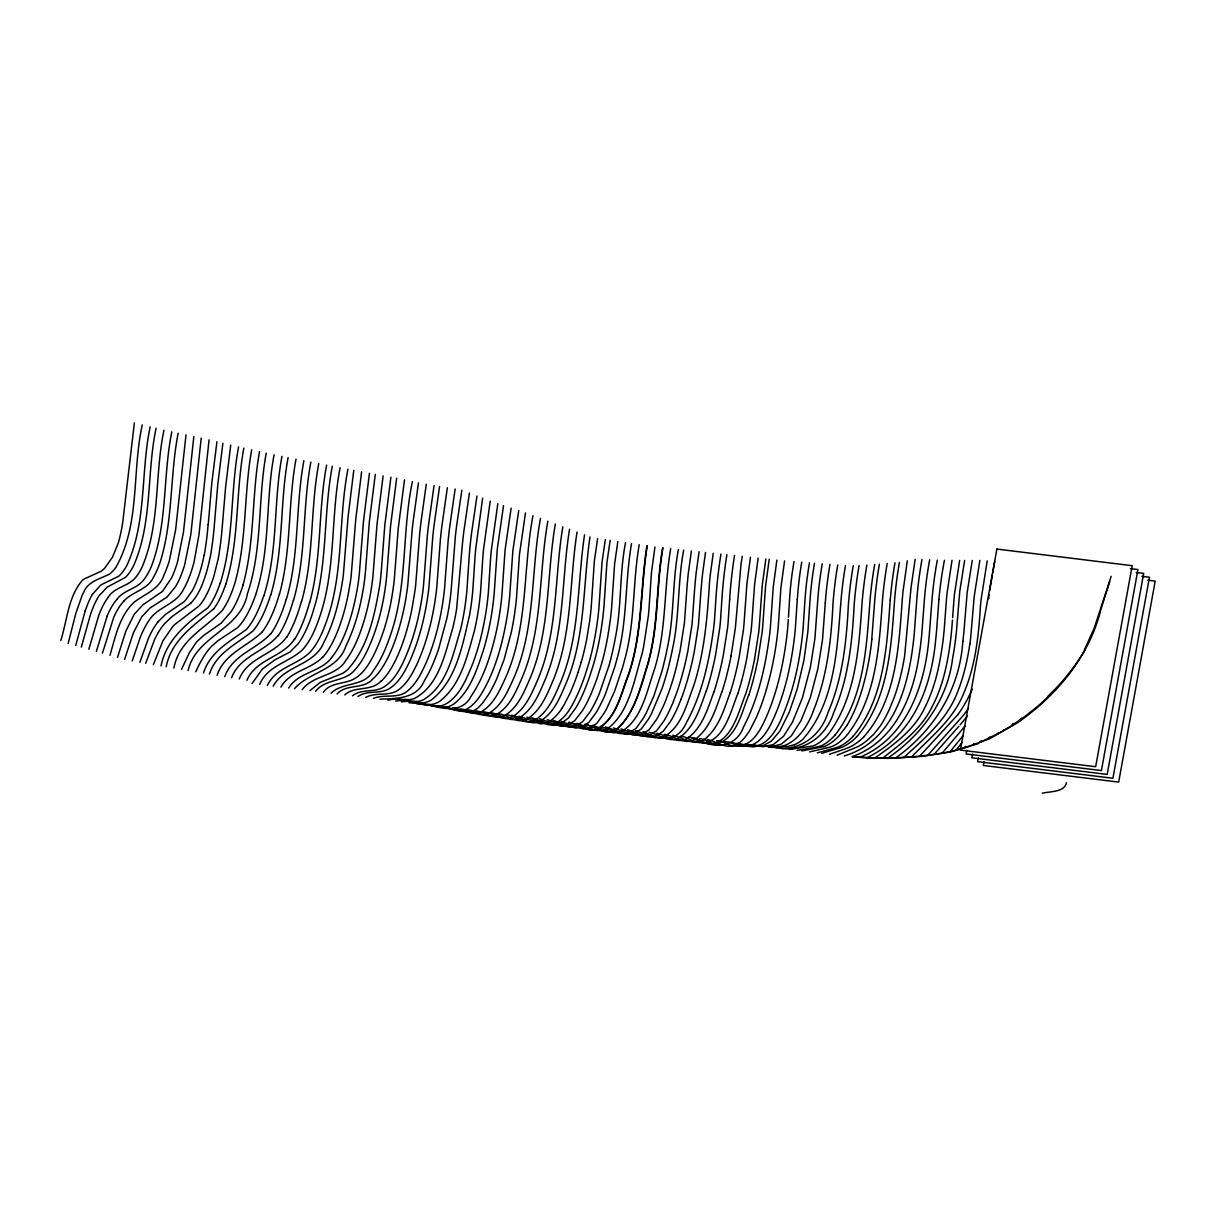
<?xml version="1.0" encoding="UTF-8"?>
<svg xmlns="http://www.w3.org/2000/svg" width="1216" height="1216" viewBox="0 0 1216 1216"><rect width="100%" height="100%" fill="white"/><g stroke="black" fill="none" stroke-linecap="round" stroke-linejoin="round"><path stroke-width="1.5" d="M788.454 617.196L789.61 598.561A119.594 40.386 -83 0 1 794.002 561.594M729.63 599.549L728.11 622.318A87.537 29.564 -83 0 1 727.502 628.429L723.322 655.135A126.692 42.788 -83 0 1 714.05 691.782M788.302 619.491L787.71 627.547A102.828 34.732 -83 0 1 787.512 629.858A95.289 32.178 -83 0 1 786.934 635.497C783.742 661.732 778.21 687.922 768.238 712.47C761.991 727.092 752.917 748.798 733.43 745.864A159.874 53.99 -83 0 1 729.159 744.83L720.951 741.213L716.665 740.696M952.63 617.561L953.952 599.746A103.269 34.869 -83 0 1 954.56 593.666L959.652 560.363M797.286 599.473L795.355 628.444A104.986 35.462 -83 0 1 795.158 630.754C792.254 658.905 786.6 687.07 775.823 713.336C769.652 728.08 759.757 749.208 740.407 746.062A169.389 57.198 -83 0 1 736.987 745.256L728.703 742.064L724.386 741.638M952.447 620.13L951.839 627.882A114.806 38.775 -83 0 1 950.593 640.133C947.598 663.237 942.917 686.614 931.79 707.317C921.226 729.129 901.223 743.493 882.74 758.07M825.284 602.786L822.533 639.662L817.927 668.542L810.266 697.771L800.858 720.875L791.297 735.893L781.128 744.238L771.4 746.639L752.643 745.074M840.651 604.595C837.079 650.621 834.632 702.848 802.879 739.328A137.454 46.421 -83 0 1 794.504 744.678M890.218 599.99C886.783 646.638 884.397 698.79 853.085 736.379M938.934 599.488L936.609 630.268A123.485 41.709 -83 0 1 935.788 638.674C931.547 686.964 913.368 735.33 866.993 757.705M208.24 524.522L211.736 483.71L216.919 441.788M871.766 639.099L874.699 600.765A147.197 49.704 -83 0 1 879.411 564.072M988.638 598.698L989.155 594.654M1066.493 782.618C1064.562 791.798 1052.585 791.266 1042.234 793.136M955.411 640.604L954.165 649.405A103.147 34.838 -83 0 1 952.614 658.327C947.644 699.808 921.834 734.996 887.908 758.039M296.005 459.131C287.766 503.834 291.521 550.179 279.482 594.183M303.878 460.697C295.321 506.586 299.638 554.314 286.353 599.321M310.87 462.05C302.267 507.817 306.523 555.393 293.512 600.339M318.744 463.585C310.141 509.215 314.245 556.624 301.583 601.51M326.618 465.105C317.969 510.614 321.997 557.84 309.654 602.665M332.272 466.275C324.246 509.261 326.922 553.599 317.33 596.281A111.097 37.514 -83 0 1 315.476 603.44L312.421 613.7A88.54 29.898 -83 0 1 298.011 643.918L289.788 652.186L277.643 658.418A256.029 86.473 -83 0 0 274.816 659.923L262.443 668.982L252.001 683.574M340.1 467.75C330.661 516.8 335.996 568.115 320.006 615.919C315.917 627.958 311.068 640.178 302.495 649.8C288.998 662.462 267.505 665.486 259.662 684.471M347.928 469.254C338.428 518.168 343.672 569.286 328.001 617.029C323.988 629.128 319.215 641.318 310.977 651.214C298.254 665.046 276.017 666.885 267.398 685.429M353.78 470.364L348.095 516.739L343.353 574.91A71.486 24.138 -83 0 1 342.608 580.503C339.158 601.89 333.822 623.352 323.714 642.641C314.518 665.517 284.59 665.182 273.19 686.143M361.608 471.838L355.786 519.034L351.166 575.913A73.887 24.958 -83 0 1 350.436 581.522L348.141 594.791A95.547 32.27 -83 0 1 322.468 657.506M274.086 454.769C265.346 501.114 270.575 549.678 255.618 594.822M281.96 456.334C273.281 502.573 278.236 550.909 263.766 596.022M288.116 457.566C279.604 503.044 284.027 550.422 270.758 595.004M369.436 473.313L363.478 521.33L359.358 573.526A83.889 28.333 -83 0 1 358.994 576.931A76.578 25.855 -83 0 1 358.279 582.54L357.595 586.994A95.897 32.391 -83 0 1 330.843 658.418M375.288 474.422L369.33 522.09L365.438 572.022A91.458 30.886 -83 0 1 364.846 577.691A78.447 26.494 -83 0 1 364.131 583.3C361.015 604.823 355.589 626.27 345.952 645.863C338.17 670.335 309.35 671.642 294.439 688.742M383.116 475.882L377.006 524.385L373.023 575.29A85.454 28.865 -83 0 1 372.674 578.694A77.946 26.326 -83 0 1 371.959 584.303L370.956 590.991A98.587 33.288 -83 0 1 345.496 660.759M390.914 477.219L384.803 525.373L381.231 571.748A100.305 33.866 -83 0 1 380.471 579.682A80.104 27.056 -83 0 1 379.772 585.306C374.68 614.506 368.524 646.395 348.065 669.165A130.386 44.034 -83 0 1 342.912 673.238L320.34 682.328L309.898 690.642M396.674 478.207L390.549 526.102L387.159 570.213A110.732 37.392 -83 0 1 386.232 580.427C383.542 603.622 378.115 626.666 368.478 648.006C364.937 655.682 360.894 663.267 355.148 669.545C345.177 682.343 325.447 678.3 315.613 691.342M962.814 641.334C959.819 689.198 934.222 730.208 895.842 757.842A385.609 357.793 -56.2 0 1 852.021 756.671C894.824 741.79 913.246 696.373 919.129 655.105A106.795 36.07 -83 0 0 920.436 646.152L921.485 637.199A118.378 39.976 -83 0 0 921.789 633.992L924.327 600.506A134.839 45.539 -83 0 1 929.662 559.801M171.79 431.862C162.762 476.566 167.702 524.05 151.134 567.082A65.269 22.04 -83 0 1 145.707 577.144A62.639 21.158 -83 0 1 142.941 580.807C135.903 589.137 123.561 590.246 116.994 599.23M178.159 433.215C169.678 476.459 173.356 521.816 159.57 563.996A64.022 21.63 -83 0 1 153.657 576.87C148.154 589.638 132.97 591.265 124.245 600.674M186.002 434.872L175.636 529.766L169.328 560.804A63.734 21.523 -83 0 1 163.978 574.94C159.554 589.122 145.114 593.849 134.459 601.935C119.533 615.57 115.429 636.652 110.002 655.242M193.846 436.529L183.464 532.167L177.521 561.944A64.585 21.812 -83 0 1 171.562 577.904L162.488 591.386L142.895 604.854L134.201 614.354L125.81 631.21L117.526 657.385M201.218 438.094L190.821 534.508L184.589 565.182A66.698 22.526 -83 0 1 177.855 582.434A64.676 21.842 -83 0 1 175.56 586.629L167.048 597.041L150.039 608.03L141.77 616.74L133.486 632.609L124.594 659.391M209.061 439.888L198.968 534.812L194.074 561.974A66.637 22.511 -83 0 1 186.367 583.847A64.19 21.675 -83 0 1 183.57 589.167C176.639 604.352 157.7 606.662 149.112 620.297A77.383 26.129 -83 0 0 140.266 637.336L132.194 661.033M222.878 443.232L217.786 484.561L214.214 526.65A117.45 39.672 -83 0 1 210.414 556.29A63.597 21.478 -83 0 1 209.623 559.634A66.561 22.481 -83 0 1 201.415 586.386M230.721 445.086L225.629 486.932L221.722 532.912A166.455 56.21 -83 0 1 220.628 542.868L219.047 554.146A63.43 21.417 -83 0 1 218.257 558.585L213.925 576.095A73.006 24.654 -83 0 1 198.998 606.024L174.754 624.507A161.394 54.507 -83 0 0 172.505 626.878L162.929 640.817L153.368 664.605M238.564 446.88C230.204 492.07 234.232 539.205 220.218 583.3M404.518 479.818L398.24 528.458L394.592 575.822A96.231 32.498 -83 0 1 394.06 581.461C391.142 607.149 384.894 632.761 373.282 655.986C368.767 664.65 363.28 673.421 354.722 678.574C344.782 684.486 330.722 681.872 323.35 692.284M150.146 426.816C140.554 472.614 146.893 522.242 126.844 565.486A67.853 22.922 -83 0 1 121.813 573.025A65.907 22.253 -83 0 1 118.712 576.217L100.822 584.942L92.446 594.381M156.058 428.26C146.467 473.906 152.699 523.199 133.243 566.458A67.549 22.815 -83 0 1 128.334 574.15A65.831 22.238 -83 0 1 125.309 577.478L107.221 587.1L99.134 595.688A65.497 22.116 -83 0 0 90.698 613.791L81.335 647.094M163.932 430.19C154.462 475.623 160.482 524.476 141.786 567.75A67.062 22.648 -83 0 1 137.028 575.654A65.603 22.162 -83 0 1 134.125 579.135C126.449 586.69 113.985 587.662 108.057 597.451M243.838 448.081C235.539 493.164 239.491 540.132 225.826 584.182M251.682 449.874C243.671 494.122 247.122 540.041 234.779 583.498A76.745 25.916 -83 0 1 222.361 610.326C204.729 628.885 179.269 639.707 173.873 668.086M259.51 451.653C251.606 495.748 254.95 541.424 243.078 584.79M266.213 453.188C257.67 499.715 262.686 548.401 247.471 593.636C240.935 629.918 196.338 635.238 188.1 670.487M412.391 481.536C402.101 530.936 407.406 582.646 391.856 631.028C387.266 644.845 382.037 658.783 373.327 670.609C364.542 687.298 342.836 681.446 331.071 693.226M142.257 424.87C131.86 471.838 140.342 524.248 115.915 567.294A74.845 25.278 -83 0 1 109.425 574.134C99.94 578.983 87.841 581.354 83.509 592.648A44.354 14.987 -83 0 0 82.095 595.49L75.772 613.533L68.187 643.355M418.456 482.843L413.014 522.454A183.525 61.986 -83 0 0 412.118 530.267L407.953 583.27A77.064 26.022 -83 0 1 407.314 588.878L405.642 600.02A106.37 35.918 -83 0 1 372.233 679.394M134.368 422.864L122.801 521.786A59.295 20.034 -83 0 1 118.15 543.446L112.419 557.308L104.606 568.328A82.566 27.892 -83 0 1 101.186 571.246L83.722 579.181A68.263 23.058 -83 0 0 81.913 580.822C68.035 597.421 67.123 620.631 60.8 640.498M426.269 484.272L420.812 523.473A180.287 60.891 -83 0 0 419.778 532.547L415.75 584.273A75.514 25.506 -83 0 1 415.127 589.882L411.798 609.794A107.251 36.222 -83 0 1 380.806 681.553M434.066 485.549L428.594 524.476A178.311 60.222 -83 0 0 427.424 534.812L423.533 585.261A76.684 25.901 -83 0 1 422.925 590.87C419.672 615.448 413.653 639.89 403.119 662.416C398.757 671.308 393.558 680.337 385.229 686.067C375.607 693.515 361.897 688.043 352.488 695.841M439.554 486.446L434.097 525.19A177.81 60.055 -83 0 0 432.774 536.803L429.035 585.96A77.414 26.144 -83 0 1 428.427 591.569C425.205 616.162 419.262 640.634 408.804 663.222C404.442 672.098 399.532 681.264 391.385 687.238C381.702 695.111 367.886 689.396 357.96 696.51M447.351 487.738L441.879 526.194A176.548 59.614 -83 0 0 440.42 539.068L436.818 586.933A78.478 26.509 -83 0 1 436.21 592.557C433.048 617.181 427.181 641.698 416.86 664.362C412.558 673.254 407.801 682.389 399.958 688.682C390.336 697.391 376.306 691.463 365.682 697.452M455.149 489.014L449.662 527.197A174.329 58.87 -83 0 0 448.202 540.041L444.6 587.921A80.666 27.238 -83 0 1 444.007 593.545C440.922 618.214 435.1 642.762 424.916 665.517C420.66 674.394 416.07 683.544 408.5 690.095C398.939 699.565 384.651 693.652 373.418 698.394M461.837 490.23L456.669 525.54A168.766 57 -83 0 0 455.422 535.739L451.197 589.623A82.764 27.953 -83 0 1 450.27 598.166A87.066 29.412 -83 0 1 446.88 618.306L438.55 649.253A102.676 34.671 -83 0 1 436.422 655.257L433.398 662.872A116.873 39.474 -83 0 1 424.293 680.823C416.617 699.185 396.249 698.394 380.015 699.2M469.406 493.073L463.828 531.605A173.341 58.535 -83 0 0 461.457 554.906L456.638 608.851A96.566 32.604 -83 0 1 452.686 628.429C445.041 653.326 439.417 684.821 414.717 698.379A159.235 53.778 -83 0 1 409.944 699.61L393.802 699.139L387.767 700.158M476.976 496.022L471.626 532.593A160.238 54.112 -83 0 0 469.224 555.879L466.959 589.638A92.872 31.358 -83 0 1 465.758 600.886A95.213 32.163 -83 0 1 462.901 618.716A93.358 31.525 -83 0 1 460.56 629.478C452.96 654.451 447.29 685.49 423.244 699.854A149.492 50.494 -83 0 1 417.498 701.48L401.493 700.386L395.504 701.1M989.718 590.611L992.347 574.651M482.646 498.226L475.714 548.857A141.223 47.698 -83 0 0 475.046 556.609L472.796 590.383A96.824 32.695 -83 0 1 469.589 615.083C462.521 644.875 456.714 680.306 431.178 700.127A143.488 48.458 -83 0 1 423.183 702.833L407.254 701.313L401.295 701.799M490.215 501.174L483.482 549.845A126.464 42.712 -83 0 0 482.813 557.597L480.594 591.386A97.979 33.09 -83 0 1 479.925 598.135A99.058 33.455 -83 0 1 476.581 620.479A96.003 32.422 -83 0 1 474.286 631.271C467.233 656.108 460.97 684.942 439.523 701.465A136.298 46.026 -83 0 1 430.768 704.52L409.017 702.742M497.815 503.758L491.249 550.818A116.417 39.322 -83 0 0 490.565 558.57L488.376 592.374A98.177 33.151 -83 0 1 487.175 603.607L486.567 608.106A107.677 36.374 -83 0 1 472.31 664.742C466.473 678.574 460.682 693.926 447.868 702.802A130.127 43.943 -83 0 1 438.368 706.192L416.754 703.684M503.515 505.643L497.314 548.963L494.213 593.104A100.29 33.866 -83 0 1 493.012 604.352A103.223 34.854 -83 0 1 487.464 635.178L485.321 643.553A123.363 41.663 -83 0 1 483.588 649.724C477.113 669.058 470.607 690.597 454.1 703.806A126.206 42.621 -83 0 1 444.068 707.423L422.545 704.398M608.471 632.472L610.432 619.02A105.138 35.507 -83 0 0 611.678 606.982L614.642 563.616L617.85 541.515M511.13 508.136L505.081 549.936L501.995 594.092A103.694 35.021 -83 0 1 498.013 623.2A100.442 33.911 -83 0 1 495.763 634.038C490.656 655.774 483.74 677.601 471.109 696.236C462.673 712.804 444.509 709.171 430.282 705.341M713.23 553.234L710.387 573.937A205.778 69.494 -83 0 0 709.536 581.962C707.362 617.074 704.505 652.475 693.576 686.143C686.554 704.186 681.583 728.11 662.644 737.215A142.546 48.138 -83 0 1 654.39 737.58L635.284 730.618M518.73 510.644L512.848 550.924L509.778 595.08A106.294 35.887 -83 0 1 507.315 615.311C502.816 642.504 495.748 669.894 481.475 693.728A100.229 33.85 -83 0 1 468.16 708.198C458.493 714.78 448.02 706.42 438.003 706.283M705.523 552.414L702.666 573.01A184.026 62.153 -83 0 0 700.583 596.129L698.47 624.963L694.29 651.685A129.352 43.685 -83 0 1 681.066 699.276M699.094 551.73L696.236 572.25A180.546 60.967 -83 0 0 694.184 595.354L692.056 624.203L687.876 650.91A129.884 43.867 -83 0 1 676.795 692.512L673.117 702.225A115.322 38.942 -83 0 1 663.936 720.86L656.594 730.786L649.298 735.315A144.248 48.716 -83 0 1 640.209 735.878L621.102 728.855M750.47 557.247L746.913 583.832L743.979 624.203A88.814 29.99 -83 0 1 743.371 630.314L739.191 657.02A125.187 42.271 -83 0 1 730.223 692.664M691.387 550.909L688.195 574.256A179.375 60.572 -83 0 0 686.493 594.442L684.38 623.291L680.185 649.982A139.992 47.272 -83 0 1 678.361 658.662L676.871 665.03A118.94 40.174 -83 0 1 674.15 675.427A132.377 44.703 -83 0 1 669.773 689.487L665.395 701.282A109.075 36.83 -83 0 1 662.887 707.104L659.27 714.491A127.604 43.092 -83 0 1 656.23 719.948L648.949 729.904L641.577 734.418A155.846 52.638 -83 0 1 638.826 735.057L635.147 735.27A136.542 46.117 -83 0 1 632.487 734.905L613.381 727.898M525.479 512.939L519.475 554.359L516.496 597.922A105.275 35.553 -83 0 1 513.76 619.157L513.137 622.85A99.119 33.47 -83 0 1 511.237 632.548L504.078 659.589L496.721 678.847A134.854 45.539 -83 0 1 488.376 694.822L483.041 702.468A87.795 29.655 -83 0 1 480.305 705.508C470.866 717.258 456.365 709.293 444.858 707.104M683.681 550.088C677.479 582.814 679.683 616.497 672.494 649.07A141.086 47.652 -83 0 1 670.67 657.734L668.678 666.201A112.982 38.152 -83 0 1 667.037 672.433L664.027 682.571A143.974 48.625 -83 0 1 662.051 688.545L651.548 713.549A135.098 45.615 -83 0 1 648.508 719.006L641.288 729.007L633.84 733.537A163.993 55.389 -83 0 1 631.089 734.145L627.41 734.342A132.878 44.87 -83 0 1 624.75 733.947L605.644 726.925M758.146 558.068L754.574 584.714L751.655 625.115A89.498 30.218 -83 0 1 751.047 631.226L746.867 657.932A125.172 42.271 -83 0 1 737.884 693.561M678.406 549.541C672.174 582.221 674.454 615.889 667.234 648.432A141.892 47.926 -83 0 1 665.41 657.111L663.404 665.578A109.896 37.118 -83 0 1 661.762 671.794L653.889 695.902L646.274 712.895A141.01 47.622 -83 0 1 643.234 718.352L636.059 728.384L628.55 732.929A169.921 57.38 -83 0 1 625.799 733.522L622.106 733.704A130.598 44.11 -83 0 1 619.461 733.309L600.354 726.271M765.837 558.904L762.219 585.595L759.331 626.027A90.273 30.491 -83 0 1 758.723 632.138L754.558 658.844M769.211 559.269L765.594 585.99L762.706 626.438A90.774 30.658 -83 0 1 762.098 632.533L757.933 659.254A125.598 42.408 -83 0 1 748.904 694.838M784.563 560.941L780.9 587.754L778.62 621.71A101.506 34.276 -83 0 1 777.966 629.432L777.419 634.6A120.46 40.69 -83 0 1 766.49 689.001M646.897 545.862C640.133 588.514 642.474 632.73 628.52 674.166C620.935 693.211 616.299 718.747 596.919 729.129A188.495 63.658 -83 0 1 594.7 729.615L594.062 729.722M647.246 545.923C640.482 588.559 642.823 632.776 628.87 674.196C621.27 693.242 616.649 718.808 597.269 729.174A190.623 64.372 -83 0 1 595.065 729.661L593.408 729.813M670.685 548.72C663.83 588.559 666.535 629.751 654.649 668.785C646.836 690.658 642.215 719.522 620.829 732.032A179.694 60.678 -83 0 1 618.047 732.61L614.384 732.762A127.3 42.986 -83 0 1 611.724 732.351L592.618 725.314M639.206 544.707C632.502 583.224 635.269 623.048 624.325 660.942A100.366 33.896 -83 0 1 622.668 667.143L614.642 691.144L606.936 708.077A145.236 49.05 -83 0 1 603.881 713.534L596.661 723.535L589.182 728.08A172.824 58.368 -83 0 1 586.978 728.627L584.379 728.931A124.351 41.998 -83 0 1 582.829 728.931L561.002 721.377M662.629 547.869C655.774 586.963 658.586 627.38 647.155 665.775C639.829 688.347 634.235 715.175 614.931 730.558M662.978 547.899C656.154 586.294 658.996 625.982 648.037 663.738C641.045 686.782 634.995 712.895 616.77 729.722M776.887 560.09L773.254 586.872L770.382 627.35A91.914 31.038 -83 0 1 769.774 633.46C765.639 665.714 758.586 698.318 743.386 727.335C737.884 743.006 722 748.418 707.362 743.493A161.287 54.477 -83 0 1 704.018 742.368L695.05 738.051L688.226 737.2M972.253 560.454L967.206 592.314L964.668 622.683A122.436 41.344 -83 0 1 962.844 641.334M964.622 560.394L959.728 591.675L957.114 623.215A127.118 42.925 -83 0 1 955.442 640.604M631.53 543.567C624.796 582.16 627.638 622.075 616.664 660.03A101.597 34.306 -83 0 1 615.007 666.231L605.431 694.002A111.477 37.65 -83 0 1 602.878 699.793L599.214 707.15A133.486 45.083 -83 0 1 596.129 712.561L588.787 722.486L581.446 727.046A157.426 53.17 -83 0 1 579.257 727.624L576.658 727.974A120.582 40.721 -83 0 1 575.107 727.974L553.265 720.419M654.922 547.063L651.472 572.371L649.055 607.985A92.705 31.312 -83 0 1 648.371 615.706L643.69 646.243A141.147 47.667 -83 0 1 642.139 653.615C634.433 678.695 628.976 715.479 605.142 730.178A192.569 65.041 -83 0 1 602.224 730.74L595.916 730.406L576.81 723.338M907.303 560.819L902.986 591.782A175.165 59.158 -83 0 0 902.348 598.774C898.791 646.076 896.739 699.489 863.77 736.896M915.146 559.33L911.042 587.586L904.613 656.062A94.24 31.829 -83 0 1 893.714 698.774L888.896 710.342A114.182 38.562 -83 0 1 880.11 726.21L873.65 734.327L866.202 741.198A273.372 92.325 -83 0 1 857.888 746.67L837.201 755.182M966.781 750.211L966.112 753.935L1101.407 770.564L1137.948 569.544L1130.424 568.632M972.542 754.057L971.858 757.781L1107.168 774.41L1143.694 573.405L1136.185 572.478M978.287 757.902L977.618 761.626L1112.914 778.255L1149.454 577.25L1141.93 576.323M984.033 761.763L983.364 765.487L1118.674 782.101L1155.2 581.096L1147.676 580.169M625.526 542.655C619.339 574.058 621.756 606.419 615.357 637.807A120.11 40.569 -83 0 1 612.712 650.879L610.69 659.33A102.904 34.747 -83 0 1 609.018 665.532L599.427 693.272A117.724 39.763 -83 0 1 593.18 706.405A125.567 42.408 -83 0 1 590.079 711.816L582.646 721.666L575.411 726.226A147.41 49.78 -83 0 1 573.238 726.849L570.623 727.229A115.778 39.094 -83 0 1 568.799 727.214L561.245 724.842M952.022 560.302L947.097 592.998A113.27 38.258 -83 0 0 946.382 600.248L944.391 627.137A126.145 42.606 -83 0 1 943.19 639.403C940.242 662.583 935.651 686.022 925.072 707.043C914.827 729.524 894.474 744.253 874.851 757.963M979.853 560.378L974.198 596.6L970.566 638.871A84.178 28.424 -83 0 1 969.882 644.039M987.21 560.88L981.054 599.929A89.923 30.37 -83 0 0 980.506 605.386C978.637 635.33 975.612 665.897 963.528 693.713C953.177 719.69 930.407 737.337 911.605 756.914M992.712 572.69L994.779 561.458M610.158 540.36L606.936 562.582L604.002 606.054A109.41 36.951 -83 0 1 603.273 613.609A109.151 36.86 -83 0 1 593.697 663.738L589.942 675.746A142.181 48.017 -83 0 1 587.814 681.75L584.03 691.418A114.562 38.684 -83 0 1 575.806 707.91L568.206 718.261L559.922 724.143A115.262 38.927 -83 0 1 552.778 725.283L531.772 717.774M605.31 539.63L602.072 561.944L598.88 608.547A111.705 37.726 -83 0 1 595.217 635.436L594.396 639.844A106.75 36.054 -83 0 1 588.863 663.161L585.094 675.184A132.042 44.597 -83 0 1 578.375 692.679C572.827 704.155 567.142 717.607 555.043 723.49A112.222 37.894 -83 0 1 547.626 724.645L526.893 717.166M597.618 538.475L594.366 560.91L591.189 607.62A115.246 38.927 -83 0 1 589.654 621.133L586.75 638.947A105.321 35.568 -83 0 1 581.187 662.249M730.998 656.047L735.178 629.341A88.19 29.777 -83 0 0 735.786 623.23L741.015 564.285A125.75 42.469 -83 0 1 742.277 556.35M589.988 536.925C582.768 586.021 585.717 637.67 565.683 684.243C560.029 697.604 553.934 712.287 541.272 720.48C531.042 727.472 521.451 716.315 511.434 715.266M584.531 534.888C577.053 584.729 580.184 637.245 559.634 684.486C554.055 697.482 547.975 711.74 535.587 719.659C525.403 726.545 515.812 715.57 505.81 714.567M577.038 532.091C569.179 582.494 572.614 635.664 551.821 683.483C546.227 696.449 540.147 710.676 527.774 718.534C517.636 725.268 508.045 714.552 498.074 713.625M569.544 529.294C561.29 579.91 565.106 633.384 544.373 681.507C538.688 694.746 532.638 709.399 519.946 717.41C509.869 723.976 500.278 713.534 490.337 712.682M532.973 515.645C522.819 569.27 528.352 626.468 505.689 677.479C499.852 690.019 493.97 704.201 481.582 711.588C471.869 717.06 462.308 708.442 452.595 708.062M540.466 518.442C530.723 571.55 535.815 628.018 513.593 678.543C507.847 691.19 501.874 705.356 489.486 712.834C479.682 718.595 470.09 709.506 460.332 709.004M547.838 521.193C538.475 573.754 543.218 629.554 521.299 679.531C515.63 692.284 509.702 706.526 497.238 714.05C487.358 720.1 477.751 710.539 467.932 709.931M555.332 523.99C546.334 575.989 550.772 631.119 529.127 680.55C523.473 693.363 517.545 707.621 505.111 715.282C495.14 721.559 485.534 711.603 475.669 710.874M562.826 526.786C554.207 578.238 558.311 632.685 536.955 681.553C531.331 694.427 525.342 708.67 512.924 716.406C502.907 722.836 493.301 712.606 483.406 711.831M75.711 645.483L85.226 610.751M88.859 649.222L98.876 615.022A67.625 22.846 -83 0 1 108.072 597.497M96.368 651.366L107.069 616.299M102.478 653.114L113.726 617.333A60.602 20.474 -83 0 1 115.642 613.244L117.785 609.353A80.606 27.223 -83 0 1 124.245 600.704M1102.319 604.899L1109.767 581.628M581.187 662.249L578.071 672.326M1100.86 609.885L1101.909 606.328M1100.237 612.013C1088.715 656.108 1058.406 692.983 1022.109 719.477A97.326 90.303 -56.2 0 1 1016.667 723.262L989.231 738.918L967.526 746.806M139.87 662.325L148.367 638.522A82.414 27.831 -83 0 1 157.898 621.999M145.692 663.313L154.599 639.479A70.878 23.94 -83 0 1 156.302 636.044L158.445 632.229M721.97 691.57C715.859 708.472 710.448 727.898 695.415 739.13C684.942 745.712 674.515 736.09 664.498 734.266M745.499 694.351C738.142 712.774 730.193 749.147 703.547 742.976A163.75 55.298 -83 0 1 700.614 741.927L691.646 737.641M748.874 694.746C741.608 712.318 736.546 739.389 715.206 744.329A149.431 50.464 -83 0 1 711.74 743.356L703.623 739.252L699.352 738.568M730.162 692.542C724.067 709.445 718.626 728.825 703.623 740.058C693.196 746.578 682.708 737.17 672.752 735.285M737.823 693.439C730.512 711.938 722.243 748.919 695.385 741.897A177.931 60.086 -83 0 1 692.892 740.939L684.745 736.987L680.489 736.242M706.314 690.734C700.173 707.393 694.746 726.818 679.562 737.55C669.074 743.766 659.042 734.038 649.04 732.336M713.99 691.646C707.849 708.305 702.453 727.715 687.283 738.462C676.81 744.648 666.748 735.011 656.777 733.294M161.029 665.912C166.41 639.206 187.492 622.729 207.89 607.787A74.298 25.095 -83 0 0 220.172 583.178M166.197 666.794C171.502 639.631 194.484 625.085 213.727 608.806M681.051 699.215L680.306 701.13A113.179 38.228 -83 0 1 670.366 721.666L662.978 731.53L655.743 736.06A142.971 48.275 -83 0 1 646.669 736.653L627.547 729.661M181.534 669.378L189.407 652.582L196.734 641.774L203.68 635.406L221.114 623.2L231.01 611.846A79.131 26.722 -83 0 0 243.109 584.85M972.344 689.214L967.45 699.215A166.349 56.179 -83 0 1 957.858 714.704M203.452 673.056C210.17 651.791 229.748 641.531 246.346 629.569A92.31 31.175 -83 0 0 263.705 595.886M209.441 674.044C216.342 652.612 237.257 643.781 253.11 630.8A91.17 30.795 -83 0 0 270.682 594.852M954.545 699.154C943.221 722.745 922.701 740.149 903.822 757.462M217.102 675.321C224.261 653.661 246.848 646.654 261.79 632.381M1084.368 649.952L1094.157 628.246L1111.15 576.354M224.778 676.598C232.53 654.907 256.302 649.39 270.469 633.962M231.587 677.738C239.826 655.986 264.693 651.852 278.175 635.36M239.263 679.014C248.003 657.157 274.238 654.74 286.748 636.865M979.701 742.474L1000.282 732.473L1011.666 725.678L1013.05 723.49M847.248 725.162L839.253 735.558A160.284 54.127 -83 0 1 823.886 746.67M1002.759 731.211L1003.656 729.828M246.939 680.291C256.074 658.874 282.568 657.506 294.454 639.19M1011.666 725.678L1021.288 718.823M1021.136 719.066L1021.805 718.063M997.302 734.282L998.26 732.929M964.455 747.764L965.504 746.35M957.843 714.658L919.63 756.215L913.687 756.747A410.354 380.76 -56.2 0 1 895.842 757.842M988.608 738.598L989.763 737.063M280.926 687.086C290.062 671.004 310.293 669.682 322.468 657.324M956.126 750.105L962.114 742.368M980.035 742.292L981.388 740.544M950.289 751.518L963.3 735.376M972.861 744.998L973.925 743.645M967.45 716.133L960.23 724.69M288.648 688.028C298.361 672.296 319.458 672.342 330.858 658.707M345.511 661.094C335.312 676.719 313.12 675.017 302.176 689.685M919.63 756.215L942.081 753.206L965.078 726.089M157.898 621.954L165.634 614.308L183.905 601.859A97.037 32.771 -83 0 0 185.714 599.99L192.234 590.718A62.776 21.204 -83 0 0 194.94 585.306A66.47 22.45 -83 0 0 202.874 560.956A62.746 21.189 -83 0 0 204.09 555.286M933.934 754.543L958.922 726.18M927.702 755.349L963.361 715.403A186.565 63.004 -83 0 0 968.529 708.107M834.951 735.27C864.196 697.65 866.537 647.155 869.926 601.494A148.139 50.023 -83 0 1 874.669 564.437M856.961 736.562C888.926 698.926 891.176 646.228 894.657 599.214A141.907 47.926 -83 0 1 899.399 562.491M190.79 603.258L171.973 616.618L164.814 623.428A99.712 33.668 -83 0 0 158.445 632.198M1048.374 696.434L1041.154 703.289A148.808 138.077 -56.2 0 1 1036.518 707.302L1020.65 719.796M337.03 693.956C346.302 683.742 362.505 689.487 372.233 679.744M380.806 681.249C371.184 691.828 354.844 685.566 344.766 694.898M859.803 757.294C907.121 737.641 925.011 685.018 928.978 637.99A115.9 39.14 -83 0 0 929.298 634.798L931.76 602.604A137.454 46.421 -83 0 1 937.323 560.12M844.238 755.942C895.462 740.909 909.294 682.708 913.991 636.409A123.226 41.618 -83 0 0 914.295 633.202L916.894 598.424A132.711 44.825 -83 0 1 921.986 559.482M615.494 730.132L614.004 730.877M794.504 744.709L787.725 746.457L777.039 746.578M978.53 743.508L951.52 751.716L923.978 756.2M844.892 749.01L848.722 747.521A208.514 70.422 -83 0 0 863.77 736.926M843.934 749.345L829.464 754.285M823.901 746.548L801.876 750.941M819.675 746.335L813.2 747.688M613.654 730.831L613.092 731.135A189.818 64.114 -83 0 1 610.31 731.698L609.034 731.758M833.431 748.433L837.687 747.202A174.268 58.854 -83 0 0 853.085 736.303M832.595 748.646L817.334 752.81M821.727 753.342L841.563 747.369A183.297 61.91 -83 0 0 856.961 736.501M825.922 748.144L830.33 747.05A163.126 55.085 -83 0 0 846.26 735.999C876.66 698.242 879.077 646.73 882.466 600.385A145.966 49.294 -83 0 1 887.194 563.449M825.436 748.235L809.613 751.868M797.149 750.378L812.03 747.855M789.412 749.451L812.744 745.986A142.318 48.062 -83 0 0 827.914 734.753C855.958 697.406 858.891 648.052 862.053 603.136A148.519 50.16 -83 0 1 866.871 565.045M781.675 748.539C806.01 751.245 826.515 735.285 833.766 712.424C848.494 678.574 852.264 641.273 854.179 604.762A147.349 49.765 -83 0 1 859.074 565.531M923.278 756.276L887.817 758.404L852.553 757.066M775.884 747.855C800.052 751.275 820.754 735.756 827.868 712.865C842.536 679.045 846.488 641.82 848.342 605.355A145.342 49.081 -83 0 1 853.237 565.668M768.147 746.928C791.251 751.047 806.725 729.798 813.504 710.463C827.123 676.598 831.242 639.89 832.99 603.698A137.119 46.299 -83 0 1 837.748 564.938M592.754 729.858L593.758 729.858M760.41 746.001L777.115 746.624M744.906 744.131L763.04 746.715L773.361 744.557L783.514 736.303L792.498 722.091L802.378 697.908L810.297 667.66L814.887 638.765L817.623 601.874A130.34 44.019 -83 0 1 822.259 563.768M608.106 731.819L609.383 731.804M737.17 743.204L753.373 746.609L762.721 745.879L771.4 741.122L779.836 731.09L789.397 711.831L797.24 688.94L803.943 660.227L807.804 632.229A108.133 36.51 -83 0 0 808.002 629.918L809.962 600.978A127.27 42.986 -83 0 1 814.522 563.175M732.123 742.581L744.815 745.682A185.896 62.776 -83 0 0 746.958 746.183C765.913 749.922 777.024 729.904 782.937 715.069C794.109 688.606 799.93 660.121 802.803 631.636A116.736 39.429 -83 0 0 803.198 627.03L804.946 600.385A125.324 42.317 -83 0 1 809.476 562.795M593.104 729.904L592.116 729.904A131.146 44.293 -83 0 1 590.566 729.874L588.073 729.478M607.194 731.834L608.471 731.865M707.089 739.526C715.859 741.076 723.733 748.159 733.37 745.727A81.366 27.482 -83 0 0 736.151 744.77L738.051 743.706A89.437 30.202 -83 0 0 750.135 729.691L756.078 718.002A128.85 43.518 -83 0 0 766.521 689.062M607.544 731.88L604.489 731.561M643.006 731.591C660.896 740.346 677.13 743.812 686.994 721.514C702.742 692.406 709.49 659.315 713.838 626.802A87.461 29.534 -83 0 0 714.446 620.692L715.966 597.938A165.741 55.966 -83 0 1 720.936 554.055M606.647 731.834L603.653 731.363M539.904 723.687L519.156 716.209M539.509 718.717L552.778 723.581M547.23 719.674L561.002 724.736M584.546 724.295L586.598 724.706M568.738 722.334L572.462 723.216M569.088 722.38L570.775 722.76M586.234 724.66L588.27 725.162M587.48 729.326L590.915 729.919A130.082 43.928 -83 0 0 592.466 729.95M602.802 731.12L604.002 731.394M587.83 729.357L586.294 728.931M587.921 725.116L594.898 727.624M572.113 723.17L577.448 724.979M603.151 731.15L600.309 730.162M587.237 729.174L585.702 728.703M573.785 723.702L580.731 726.378M589.593 725.648L598.181 729.098M602.315 730.877L598.652 729.433M585.124 728.475L586.066 728.749M585.474 728.521L582.996 727.533M578.74 725.618L582.753 727.426M584.896 728.262L583.224 727.639M599.822 729.858L596.19 728.308M582.023 727.092L583.346 727.578M553.022 723.687L560.515 726.21A121.372 40.994 -83 0 0 567.674 725.146L574.788 720.602L582.312 710.858A116.462 39.338 -83 0 0 591.721 692.345L595.506 682.662A146.528 49.491 -83 0 0 597.603 676.658L601.358 664.62A110.337 37.27 -83 0 0 608.456 632.457M967.526 746.791A214.077 198.634 -56.2 0 1 942.081 753.221M1084.778 650.18A196.232 182.081 -56.2 0 1 1048.07 696.084M969.836 644.024A89.315 30.157 -83 0 1 954.53 699.094M85.257 610.827A63.962 21.599 -83 0 1 92.416 594.244M107.038 616.193A70.893 23.94 -83 0 1 116.994 599.351M208.103 524.552A113.666 38.38 -83 0 1 204.212 555.362M201.461 586.598A74.191 25.065 -83 0 1 190.775 603.09M225.781 584.106A75.149 25.384 -83 0 1 213.727 608.882M195.776 671.81A121.266 40.949 -83 0 1 206.644 652.232L208.544 649.739A104.667 35.355 -83 0 1 211.295 646.532L218.074 640.65L237.409 627.775A91.762 30.993 -83 0 0 255.664 594.898M286.262 599.154A88.738 29.959 -83 0 1 270.499 634.25M279.391 594.016A89.984 30.385 -83 0 1 261.79 632.426M309.548 602.498A91.428 30.871 -83 0 1 294.485 639.54M301.446 601.282A92.264 31.16 -83 0 1 286.778 637.184M293.39 600.142A89.072 30.081 -83 0 1 278.221 635.816M561.914 708.457A105.974 35.796 -83 0 1 539.919 723.596M561.898 708.32A98.891 33.394 -83 0 0 564.148 704.718L569.772 693.743A130.826 44.186 -83 0 0 578.071 672.311M612.742 731.105A190.334 64.281 -83 0 1 609.961 731.652M731.044 656.078A125.248 42.302 -83 0 1 722.03 691.706M729.661 599.534A154.599 52.212 -83 0 1 734.54 555.499M706.39 690.886A126.297 42.651 -83 0 0 715.692 654.254L719.826 627.517A86.959 29.366 -83 0 0 720.434 621.406L721.954 598.652A160.223 54.112 -83 0 1 726.894 554.694M754.619 658.905A125.537 42.393 -83 0 1 745.545 694.442M797.331 599.458A122.451 41.359 -83 0 1 801.739 562.187M825.314 602.771A133.699 45.144 -83 0 1 829.981 564.361M840.682 604.595A140.752 47.53 -83 0 1 845.485 565.531M834.951 735.178A153.018 51.68 -83 0 1 819.66 746.426M890.249 599.99A144.248 48.716 -83 0 1 894.976 562.841M871.902 639.099A103.451 34.945 -83 0 1 847.218 724.934M938.889 599.488A136.77 46.193 -83 0 1 944.437 560.272M996.892 549.07L960.351 750.09L1095.662 766.718L1132.187 565.698L996.892 549.07"/></g></svg>
